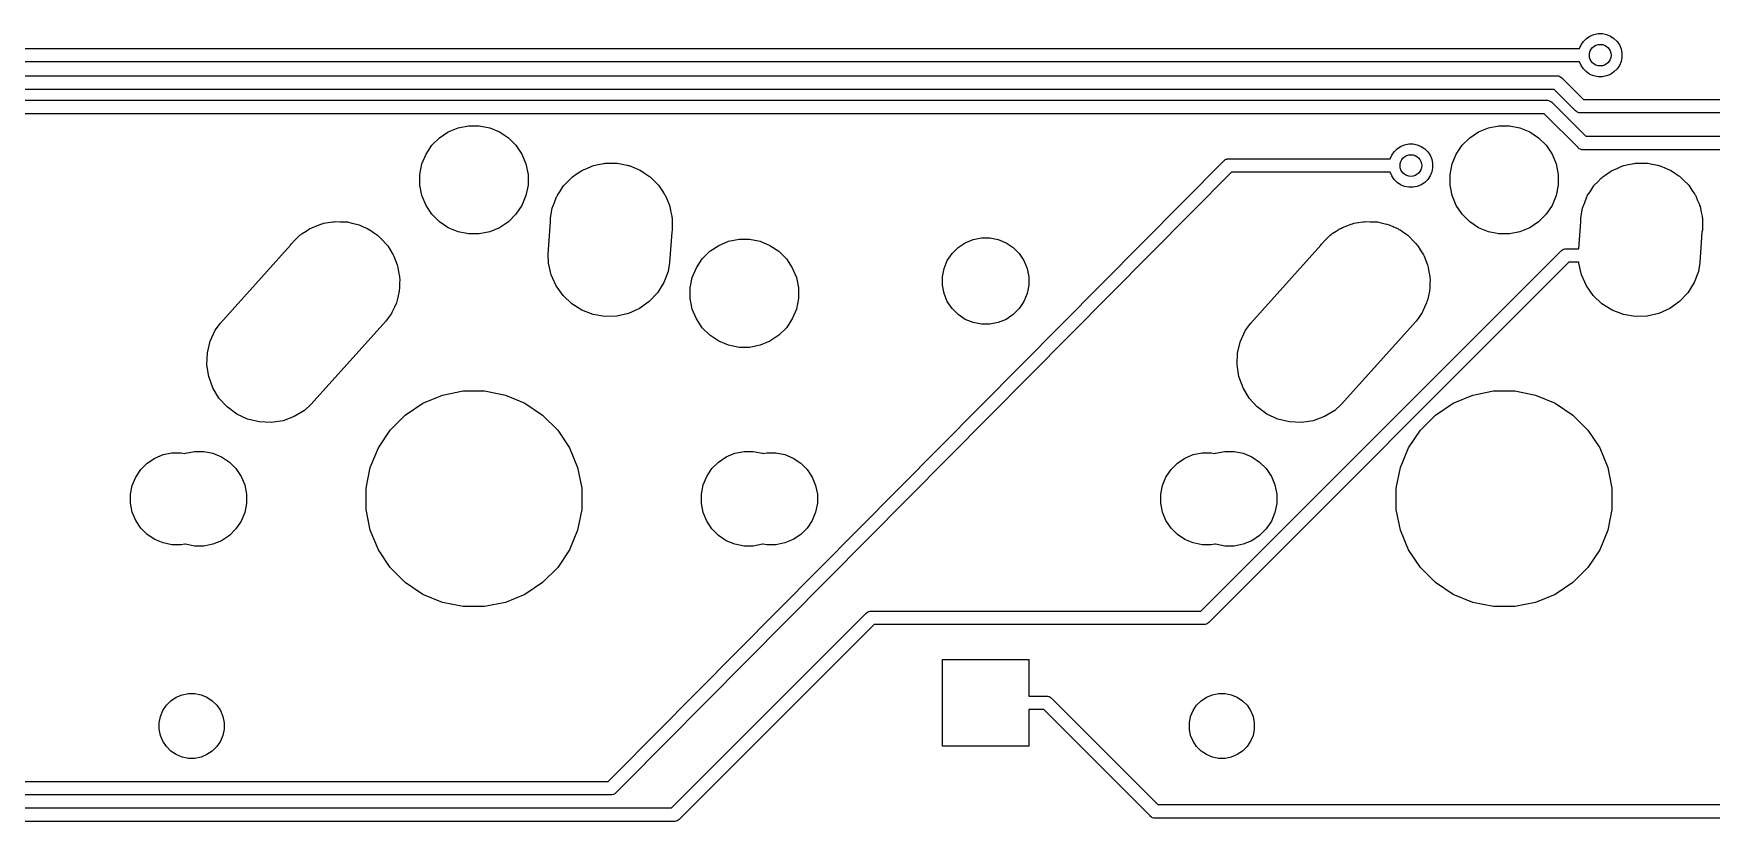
# Model space of a CAD drawing. Extents: x 53 to 306, y -113 to -55.
# Drawn here: x 225.22 to 256.25, y -72.64 to -58.07 of the extents above; entities that cross this region are included whole.
import ezdxf

# ---------------------------------------------------------------- set-up
doc = ezdxf.new("R2010")
doc.units = 0
doc.layers.add('BLACK', color=7, linetype='CONTINUOUS')

msp = doc.modelspace()

# ---------------------------------------------------------------- linework, layer by layer
at = {"layer": 'BLACK', "linetype": 'CONTINUOUS'}
for p, q in [((253.807, -58.3462), (253.834, -58.2817)), ((253.834, -58.2817), (253.878, -58.2162)), ((253.878, -58.2162), (253.933, -58.1605)), ((253.933, -58.1605), (253.999, -58.1167)), ((253.999, -58.1167), (254.072, -58.0866)), ((254.072, -58.0866), (254.149, -58.0712)), ((254.149, -58.0712), (254.228, -58.0712)), ((254.228, -58.0712), (254.305, -58.0866)), ((254.305, -58.0866), (254.378, -58.1167)), ((254.378, -58.1167), (254.443, -58.1605)), ((254.443, -58.1605), (254.499, -58.2162)), ((254.499, -58.2162), (254.543, -58.2817)), ((254.543, -58.2817), (254.573, -58.3545)), ((108.235, -58.3462), (253.807, -58.3462)), ((253.807, -58.5962), (108.414, -58.5962)), ((253.834, -58.6607), (253.807, -58.5962)), ((254.573, -58.5879), (254.543, -58.6607)), ((254.573, -58.3545), (254.588, -58.4318)), ((254.588, -58.5106), (254.573, -58.5879)), ((254.588, -58.4318), (254.588, -58.5106)), ((115.556, -58.8541), (253.385, -58.8541)), ((253.385, -58.8541), (253.391, -58.8535)), ((253.391, -58.8535), (253.397, -58.8541)), ((253.397, -58.8541), (253.397, -58.8541)), ((253.397, -58.8541), (253.415, -58.8559)), ((253.415, -58.8559), (253.439, -58.8631)), ((253.439, -58.8631), (253.461, -58.8747)), ((253.461, -58.8747), (253.48, -58.8903)), ((253.48, -58.8903), (253.484, -58.8951)), ((253.484, -58.8951), (253.878, -59.2892)), ((253.878, -58.7262), (253.834, -58.6607)), ((253.933, -58.7819), (253.878, -58.7262)), ((253.999, -58.8257), (253.933, -58.7819)), ((254.072, -58.8558), (253.999, -58.8257)), ((254.149, -58.8712), (254.072, -58.8558)), ((254.228, -58.8712), (254.149, -58.8712)), ((254.305, -58.8558), (254.228, -58.8712)), ((254.378, -58.8257), (254.305, -58.8558)), ((254.443, -58.7819), (254.378, -58.8257)), ((254.499, -58.7262), (254.443, -58.7819)), ((254.543, -58.6607), (254.499, -58.7262)), ((253.339, -59.1041), (115.602, -59.1041)), ((253.733, -59.4983), (253.339, -59.1041)), ((146.564, -59.3046), (253.198, -59.3046)), ((253.153, -59.5546), (146.609, -59.5546)), ((253.778, -60.18), (253.153, -59.5546)), ((253.198, -59.3046), (253.204, -59.304)), ((253.204, -59.304), (253.211, -59.3046)), ((253.211, -59.3046), (253.211, -59.3046)), ((253.211, -59.3046), (253.229, -59.3064)), ((253.229, -59.3064), (253.253, -59.3136)), ((253.253, -59.3136), (253.274, -59.3252)), ((253.274, -59.3252), (253.293, -59.3408)), ((253.293, -59.3408), (253.297, -59.3456)), ((253.297, -59.3456), (253.923, -59.971)), ((253.737, -59.503), (253.733, -59.4983)), ((253.742, -59.5069), (253.737, -59.503)), ((253.747, -59.5114), (253.742, -59.5069)), ((253.742, -59.5069), (253.742, -59.5069)), ((253.756, -59.5186), (253.747, -59.5114)), ((253.778, -59.5302), (253.756, -59.5186)), ((253.801, -59.5374), (253.778, -59.5302)), ((253.82, -59.5392), (253.801, -59.5374)), ((253.826, -59.5398), (253.82, -59.5392)), ((253.82, -59.5392), (253.82, -59.5392)), ((253.832, -59.5392), (253.826, -59.5398)), ((291.635, -59.5392), (253.832, -59.5392)), ((253.878, -59.2892), (291.681, -59.2892)), ((232.888, -59.8888), (233.07, -59.8134)), ((233.07, -59.8134), (233.264, -59.775)), ((233.264, -59.775), (233.46, -59.775)), ((233.46, -59.775), (233.654, -59.8134)), ((233.654, -59.8134), (233.836, -59.8888)), ((251.938, -59.8888), (252.12, -59.8134)), ((252.12, -59.8134), (252.314, -59.775)), ((252.314, -59.775), (252.51, -59.775)), ((252.51, -59.775), (252.704, -59.8134)), ((252.704, -59.8134), (252.886, -59.8888)), ((232.476, -60.3013), (232.585, -60.1375)), ((232.585, -60.1375), (232.725, -59.9982)), ((232.725, -59.9982), (232.888, -59.8888)), ((233.836, -59.8888), (233.999, -59.9982)), ((233.999, -59.9982), (234.139, -60.1375)), ((234.139, -60.1375), (234.248, -60.3013)), ((250.433, -60.2017), (250.498, -60.1579)), ((250.498, -60.1579), (250.571, -60.1278)), ((250.571, -60.1278), (250.649, -60.1124)), ((250.649, -60.1124), (250.727, -60.1124)), ((250.727, -60.1124), (250.805, -60.1278)), ((250.805, -60.1278), (250.877, -60.1579)), ((250.877, -60.1579), (250.943, -60.2017)), ((251.526, -60.3013), (251.635, -60.1375)), ((251.635, -60.1375), (251.775, -59.9982)), ((251.775, -59.9982), (251.938, -59.8888)), ((252.886, -59.8888), (253.049, -59.9982)), ((253.049, -59.9982), (253.189, -60.1375)), ((253.189, -60.1375), (253.298, -60.3013)), ((253.782, -60.1848), (253.778, -60.18)), ((253.787, -60.1887), (253.782, -60.1848)), ((253.801, -60.2004), (253.787, -60.1887)), ((253.923, -59.971), (256.566, -59.971)), ((232.362, -60.6765), (232.4, -60.4833)), ((232.4, -60.4833), (232.476, -60.3013)), ((234.248, -60.3013), (234.324, -60.4833)), ((234.324, -60.4833), (234.362, -60.6765)), ((235.574, -60.5132), (235.662, -60.4958)), ((235.662, -60.4958), (235.757, -60.4738)), ((235.757, -60.4738), (235.775, -60.4733)), ((235.775, -60.4733), (235.791, -60.47)), ((235.791, -60.47), (235.884, -60.47)), ((235.884, -60.47), (235.978, -60.4671)), ((235.978, -71.7676), (247.225, -60.4285)), ((235.978, -60.4671), (235.995, -60.47)), ((235.995, -60.47), (236.013, -60.47)), ((236.013, -60.47), (236.106, -60.4886)), ((236.106, -60.4886), (236.197, -60.5038)), ((247.225, -60.4285), (247.229, -60.4236)), ((247.229, -60.4236), (247.238, -60.416)), ((247.238, -60.416), (247.248, -60.4082)), ((247.248, -60.408), (247.259, -60.4022)), ((247.248, -60.4081), (247.248, -60.408)), ((247.248, -60.4082), (247.248, -60.4081)), ((247.259, -60.4022), (247.269, -60.3966)), ((247.269, -60.3966), (247.27, -60.3965)), ((247.27, -60.3964), (247.281, -60.3928)), ((247.27, -60.3965), (247.27, -60.3964)), ((247.281, -60.3928), (247.293, -60.3893)), ((247.293, -60.3892), (247.306, -60.388)), ((247.293, -60.3893), (247.293, -60.3892)), ((247.293, -60.3893), (247.293, -60.3893)), ((247.306, -60.388), (247.317, -60.3868)), ((247.317, -60.3868), (247.324, -60.3874)), ((247.324, -60.3874), (250.307, -60.3874)), ((250.307, -60.3874), (250.333, -60.3229)), ((250.333, -60.3229), (250.377, -60.2574)), ((250.377, -60.2574), (250.433, -60.2017)), ((250.943, -60.2017), (250.999, -60.2574)), ((250.999, -60.2574), (251.042, -60.3229)), ((251.042, -60.3229), (251.073, -60.3957)), ((251.073, -60.3957), (251.088, -60.473)), ((251.088, -60.473), (251.088, -60.5518)), ((251.412, -60.6765), (251.45, -60.4833)), ((251.45, -60.4833), (251.526, -60.3013)), ((253.298, -60.3013), (253.374, -60.4833)), ((253.374, -60.4833), (253.412, -60.6765)), ((253.822, -60.2118), (253.801, -60.2004)), ((253.823, -60.212), (253.822, -60.2118)), ((253.846, -60.2192), (253.823, -60.212)), ((253.865, -60.221), (253.846, -60.2192)), ((253.871, -60.2216), (253.865, -60.221)), ((253.865, -60.221), (253.865, -60.221)), ((253.877, -60.221), (253.871, -60.2216)), ((256.521, -60.221), (253.877, -60.221)), ((254.624, -60.5132), (254.712, -60.4958)), ((254.712, -60.4958), (254.807, -60.4738)), ((254.807, -60.4738), (254.825, -60.4733)), ((254.825, -60.4733), (254.841, -60.47)), ((254.841, -60.47), (254.934, -60.47)), ((254.934, -60.47), (255.028, -60.4671)), ((255.028, -60.4671), (255.045, -60.47)), ((255.045, -60.47), (255.063, -60.47)), ((255.063, -60.47), (255.156, -60.4886)), ((255.156, -60.4886), (255.247, -60.5038)), ((232.362, -60.8735), (232.362, -60.6765)), ((234.362, -60.6765), (234.362, -60.8735)), ((235.086, -60.8198), (235.158, -60.7431)), ((235.158, -60.7431), (235.174, -60.732)), ((235.174, -60.732), (235.185, -60.7212)), ((235.185, -60.7212), (235.255, -60.6744)), ((235.255, -60.6744), (235.339, -60.6145)), ((235.339, -60.6145), (235.356, -60.6068)), ((235.356, -60.6068), (235.369, -60.598)), ((235.369, -60.598), (235.449, -60.5649)), ((235.449, -60.5649), (235.541, -60.5236)), ((235.541, -60.5236), (235.559, -60.5195)), ((235.559, -60.5195), (235.574, -60.5132)), ((247.37, -60.6374), (236.159, -71.9398)), ((236.197, -60.5038), (236.213, -60.5097)), ((236.213, -60.5097), (236.23, -60.5132)), ((236.23, -60.5132), (236.321, -60.5509)), ((236.321, -60.5509), (236.404, -60.5824)), ((236.404, -60.5824), (236.418, -60.591)), ((236.418, -60.591), (236.435, -60.598)), ((236.435, -60.598), (236.519, -60.6542)), ((236.519, -60.6542), (236.592, -60.6999)), ((236.592, -60.6999), (236.603, -60.7107)), ((236.603, -60.7107), (236.619, -60.7212)), ((236.619, -60.7212), (236.692, -60.7944)), ((236.692, -60.7944), (236.753, -60.8518)), ((250.307, -60.6374), (247.37, -60.6374)), ((250.333, -60.7019), (250.307, -60.6374)), ((250.377, -60.7674), (250.333, -60.7019)), ((250.433, -60.8231), (250.377, -60.7674)), ((250.999, -60.7674), (250.943, -60.8231)), ((251.042, -60.7019), (250.999, -60.7674)), ((251.073, -60.6291), (251.042, -60.7019)), ((251.088, -60.5518), (251.073, -60.6291)), ((251.412, -60.8735), (251.412, -60.6765)), ((253.412, -60.6765), (253.412, -60.8735)), ((254.136, -60.8198), (254.208, -60.7431)), ((254.208, -60.7431), (254.224, -60.732)), ((254.224, -60.732), (254.235, -60.7212)), ((254.235, -60.7212), (254.305, -60.6744)), ((254.305, -60.6744), (254.389, -60.6145)), ((254.389, -60.6145), (254.406, -60.6068)), ((254.406, -60.6068), (254.419, -60.598)), ((254.419, -60.598), (254.499, -60.5649)), ((254.499, -60.5649), (254.591, -60.5236)), ((254.591, -60.5236), (254.609, -60.5195)), ((254.609, -60.5195), (254.624, -60.5132)), ((255.247, -60.5038), (255.263, -60.5097)), ((255.263, -60.5097), (255.28, -60.5132)), ((255.28, -60.5132), (255.371, -60.5509)), ((255.371, -60.5509), (255.454, -60.5824)), ((255.454, -60.5824), (255.468, -60.591)), ((255.468, -60.591), (255.485, -60.598)), ((255.485, -60.598), (255.569, -60.6542)), ((255.569, -60.6542), (255.642, -60.6999)), ((255.642, -60.6999), (255.653, -60.7107)), ((255.653, -60.7107), (255.669, -60.7212)), ((255.669, -60.7212), (255.742, -60.7944)), ((255.742, -60.7944), (255.803, -60.8518)), ((232.4, -61.0667), (232.362, -60.8735)), ((232.476, -61.2487), (232.4, -61.0667)), ((234.324, -61.0667), (234.248, -61.2487)), ((234.362, -60.8735), (234.324, -61.0667)), ((234.851, -61.1936), (234.889, -61.0923)), ((234.889, -61.0923), (234.899, -61.0756)), ((234.899, -61.0756), (234.905, -61.0621)), ((234.905, -61.0621), (234.95, -60.9952)), ((234.95, -60.9952), (235.007, -60.9045)), ((235.007, -60.9045), (235.02, -60.8903)), ((235.02, -60.8903), (235.028, -60.8779)), ((235.028, -60.8779), (235.086, -60.8198)), ((236.753, -60.8518), (236.762, -60.8643)), ((236.762, -60.8643), (236.776, -60.8779)), ((236.776, -60.8779), (236.835, -60.9657)), ((236.835, -60.9657), (236.882, -61.0323)), ((236.882, -61.0323), (236.888, -61.0459)), ((236.888, -61.0459), (236.899, -61.0621)), ((236.899, -61.0621), (236.94, -61.1613)), ((250.498, -60.8669), (250.433, -60.8231)), ((250.571, -60.897), (250.498, -60.8669)), ((250.649, -60.9124), (250.571, -60.897)), ((250.727, -60.9124), (250.649, -60.9124)), ((250.805, -60.897), (250.727, -60.9124)), ((250.877, -60.8669), (250.805, -60.897)), ((250.943, -60.8231), (250.877, -60.8669)), ((251.45, -61.0667), (251.412, -60.8735)), ((251.526, -61.2487), (251.45, -61.0667)), ((253.374, -61.0667), (253.298, -61.2487)), ((253.412, -60.8735), (253.374, -61.0667)), ((253.901, -61.1936), (253.939, -61.0923)), ((253.939, -61.0923), (253.949, -61.0756)), ((253.949, -61.0756), (253.955, -61.0621)), ((253.955, -61.0621), (254, -60.9952)), ((254, -60.9952), (254.057, -60.9045)), ((254.057, -60.9045), (254.07, -60.8903)), ((254.07, -60.8903), (254.078, -60.8779)), ((254.078, -60.8779), (254.136, -60.8198)), ((255.803, -60.8518), (255.812, -60.8643)), ((255.812, -60.8643), (255.826, -60.8779)), ((255.826, -60.8779), (255.885, -60.9657)), ((255.885, -60.9657), (255.932, -61.0323)), ((255.932, -61.0323), (255.938, -61.0459)), ((255.938, -61.0459), (255.949, -61.0621)), ((255.949, -61.0621), (255.99, -61.1613)), ((232.585, -61.4125), (232.476, -61.2487)), ((232.725, -61.5518), (232.585, -61.4125)), ((234.139, -61.4125), (233.999, -61.5518)), ((234.248, -61.2487), (234.139, -61.4125)), ((234.777, -61.4842), (234.792, -61.407)), ((234.792, -61.407), (234.81, -61.2995)), ((234.81, -61.2995), (234.817, -61.281)), ((234.817, -61.281), (234.82, -61.2668)), ((234.82, -61.2668), (234.851, -61.1936)), ((236.94, -61.1613), (236.973, -61.2344)), ((236.973, -61.2344), (236.976, -61.2486)), ((236.976, -61.2486), (236.984, -61.2668)), ((236.984, -61.2668), (237.005, -61.3733)), ((237.005, -61.3733), (237.023, -61.4504)), ((251.635, -61.4125), (251.526, -61.2487)), ((251.775, -61.5518), (251.635, -61.4125)), ((253.189, -61.4125), (253.049, -61.5518)), ((253.298, -61.2487), (253.189, -61.4125)), ((253.827, -61.4842), (253.842, -61.407)), ((253.842, -61.407), (253.86, -61.2995)), ((253.86, -61.2995), (253.867, -61.281)), ((253.867, -61.281), (253.87, -61.2668)), ((253.87, -61.2668), (253.901, -61.1936)), ((255.99, -61.1613), (256.023, -61.2344)), ((256.023, -61.2344), (256.026, -61.2486)), ((256.026, -61.2486), (256.034, -61.2668)), ((256.034, -61.2668), (256.055, -61.3733)), ((256.055, -61.3733), (256.073, -61.4504)), ((230.184, -61.7704), (230.258, -61.7257)), ((230.258, -61.7257), (230.329, -61.678)), ((230.329, -61.678), (230.352, -61.6685)), ((230.352, -61.6685), (230.374, -61.6555)), ((230.374, -61.6555), (230.455, -61.6261)), ((230.455, -61.6261), (230.534, -61.5932)), ((230.534, -61.5932), (230.558, -61.5884)), ((230.558, -61.5884), (230.582, -61.5798)), ((230.582, -61.5798), (230.667, -61.5667)), ((230.667, -61.5667), (230.751, -61.55)), ((230.751, -61.55), (230.776, -61.55)), ((230.776, -61.55), (230.801, -61.5462)), ((230.801, -61.5462), (230.887, -61.55)), ((230.887, -61.55), (230.973, -61.55)), ((230.973, -61.55), (230.997, -61.5549)), ((230.997, -61.5549), (231.022, -61.556)), ((231.022, -61.556), (231.106, -61.5765)), ((231.106, -61.5765), (231.19, -61.5932)), ((231.19, -61.5932), (231.213, -61.6028)), ((231.213, -61.6028), (231.237, -61.6087)), ((231.237, -61.6087), (231.315, -61.6451)), ((231.315, -61.6451), (231.395, -61.678)), ((231.395, -61.678), (231.416, -61.6919)), ((231.416, -61.6919), (231.438, -61.7025)), ((231.438, -61.7025), (231.508, -61.7534)), ((232.888, -61.6612), (232.725, -61.5518)), ((233.07, -61.7366), (232.888, -61.6612)), ((233.264, -61.775), (233.07, -61.7366)), ((233.654, -61.7366), (233.46, -61.775)), ((233.836, -61.6612), (233.654, -61.7366)), ((233.999, -61.5518), (233.836, -61.6612)), ((234.736, -62.1536), (234.777, -61.55)), ((234.777, -61.55), (234.777, -61.4842)), ((237.027, -61.7058), (237.019, -61.7471)), ((237.023, -61.4504), (237.023, -61.4647)), ((237.023, -61.4647), (237.027, -61.4842)), ((237.027, -61.4842), (237.027, -61.5933)), ((237.027, -61.5933), (237.028, -61.6163)), ((237.028, -61.6163), (237.027, -61.6265)), ((237.027, -61.6265), (237.027, -61.7058)), ((249.234, -61.7704), (249.308, -61.7257)), ((249.308, -61.7257), (249.379, -61.678)), ((249.379, -61.678), (249.402, -61.6685)), ((249.402, -61.6685), (249.424, -61.6555)), ((249.424, -61.6555), (249.505, -61.6261)), ((249.505, -61.6261), (249.584, -61.5932)), ((249.584, -61.5932), (249.608, -61.5884)), ((249.608, -61.5884), (249.632, -61.5798)), ((249.632, -61.5798), (249.717, -61.5667)), ((249.717, -61.5667), (249.801, -61.55)), ((249.801, -61.55), (249.826, -61.55)), ((249.826, -61.55), (249.851, -61.5462)), ((249.851, -61.5462), (249.937, -61.55)), ((249.937, -61.55), (250.023, -61.55)), ((250.023, -61.55), (250.047, -61.5549)), ((250.047, -61.5549), (250.072, -61.556)), ((250.072, -61.556), (250.156, -61.5765)), ((250.156, -61.5765), (250.24, -61.5932)), ((250.24, -61.5932), (250.263, -61.6028)), ((250.263, -61.6028), (250.287, -61.6087)), ((250.287, -61.6087), (250.365, -61.6451)), ((250.365, -61.6451), (250.445, -61.678)), ((250.445, -61.678), (250.466, -61.6919)), ((250.466, -61.6919), (250.488, -61.7025)), ((250.488, -61.7025), (250.558, -61.7534)), ((251.938, -61.6612), (251.775, -61.5518)), ((252.12, -61.7366), (251.938, -61.6612)), ((252.314, -61.775), (252.12, -61.7366)), ((252.704, -61.7366), (252.51, -61.775)), ((252.886, -61.6612), (252.704, -61.7366)), ((253.049, -61.5518), (252.886, -61.6612)), ((253.793, -62.05), (253.827, -61.55)), ((253.827, -61.55), (253.827, -61.4842)), ((256.077, -61.7058), (256.069, -61.7471)), ((256.073, -61.4504), (256.073, -61.4647)), ((256.073, -61.4647), (256.077, -61.4842)), ((256.077, -61.4842), (256.077, -61.5933)), ((256.077, -61.5933), (256.078, -61.6163)), ((256.078, -61.6163), (256.077, -61.6265)), ((256.077, -61.6265), (256.077, -61.7058)), ((228.678, -63.4248), (229.971, -61.9833)), ((229.971, -61.9833), (229.988, -61.9579)), ((229.988, -61.9579), (230.045, -61.9012)), ((230.045, -61.9012), (230.062, -61.8825)), ((230.062, -61.8825), (230.084, -61.8618)), ((230.084, -61.8618), (230.145, -61.8012)), ((230.145, -61.8012), (230.166, -61.7873)), ((230.166, -61.7873), (230.184, -61.7704)), ((231.508, -61.7534), (231.579, -61.8012)), ((231.579, -61.8012), (231.597, -61.8188)), ((231.597, -61.8188), (231.617, -61.8336)), ((231.617, -61.8336), (231.675, -61.897)), ((231.675, -61.897), (231.736, -61.9579)), ((231.736, -61.9579), (231.75, -61.9786)), ((231.75, -61.9786), (231.767, -61.997)), ((231.767, -61.997), (231.811, -62.0705)), ((233.46, -61.775), (233.264, -61.775)), ((237.019, -61.7471), (236.981, -62.3067)), ((237.725, -62.0982), (237.888, -61.9888)), ((237.888, -61.9888), (238.07, -61.9134)), ((238.07, -61.9134), (238.264, -61.875)), ((238.264, -61.875), (238.46, -61.875)), ((238.46, -61.875), (238.654, -61.9134)), ((238.654, -61.9134), (238.836, -61.9888)), ((238.836, -61.9888), (238.999, -62.0982)), ((242.203, -62.138), (242.314, -62.0266)), ((242.314, -62.0266), (242.445, -61.939)), ((242.445, -61.939), (242.591, -61.8787)), ((242.591, -61.8787), (242.745, -61.848)), ((242.745, -61.848), (242.903, -61.848)), ((242.903, -61.848), (243.057, -61.8787)), ((243.057, -61.8787), (243.203, -61.939)), ((243.203, -61.939), (243.334, -62.0266)), ((243.334, -62.0266), (243.445, -62.138)), ((247.728, -63.4248), (249.021, -61.9833)), ((249.021, -61.9833), (249.038, -61.9579)), ((249.038, -61.9579), (249.095, -61.9012)), ((249.095, -61.9012), (249.112, -61.8825)), ((249.112, -61.8825), (249.134, -61.8618)), ((249.134, -61.8618), (249.195, -61.8012)), ((249.195, -61.8012), (249.216, -61.7873)), ((249.216, -61.7873), (249.234, -61.7704)), ((250.558, -61.7534), (250.629, -61.8012)), ((250.629, -61.8012), (250.647, -61.8188)), ((250.647, -61.8188), (250.667, -61.8336)), ((250.667, -61.8336), (250.725, -61.897)), ((250.725, -61.897), (250.786, -61.9579)), ((250.786, -61.9579), (250.8, -61.9786)), ((250.8, -61.9786), (250.817, -61.997)), ((250.817, -61.997), (250.861, -62.0705)), ((252.51, -61.775), (252.314, -61.775)), ((253.511, -62.059), (253.534, -62.0518)), ((253.534, -62.0518), (253.553, -62.05)), ((253.553, -62.05), (253.559, -62.0494)), ((253.553, -62.05), (253.553, -62.05)), ((253.559, -62.0494), (253.565, -62.05)), ((253.565, -62.05), (253.793, -62.05)), ((256.069, -61.7471), (256.031, -62.3067)), ((231.811, -62.0705), (231.859, -62.1421)), ((231.859, -62.1421), (231.869, -62.1652)), ((231.869, -62.1652), (231.881, -62.1865)), ((231.881, -62.1865), (231.911, -62.2672)), ((231.911, -62.2672), (231.944, -62.3468)), ((231.944, -62.3468), (231.949, -62.3714)), ((234.741, -62.3196), (234.736, -62.1536)), ((234.791, -62.5356), (234.741, -62.3196)), ((236.981, -62.3067), (236.953, -62.4704)), ((237.476, -62.4013), (237.585, -62.2375)), ((237.585, -62.2375), (237.725, -62.0982)), ((238.999, -62.0982), (239.139, -62.2375)), ((239.139, -62.2375), (239.248, -62.4013)), ((242.055, -62.4146), (242.115, -62.2691)), ((242.115, -62.2691), (242.203, -62.138)), ((243.445, -62.138), (243.533, -62.2691)), ((243.533, -62.2691), (243.593, -62.4146)), ((246.806, -68.7515), (253.466, -62.0909)), ((253.611, -62.3), (246.95, -68.9605)), ((250.861, -62.0705), (250.909, -62.1421)), ((250.909, -62.1421), (250.919, -62.1652)), ((250.919, -62.1652), (250.931, -62.1865)), ((250.931, -62.1865), (250.961, -62.2672)), ((250.961, -62.2672), (250.994, -62.3468)), ((250.994, -62.3468), (250.999, -62.3714)), ((253.466, -62.0909), (253.47, -62.0862)), ((253.47, -62.0862), (253.475, -62.0823)), ((253.475, -62.0823), (253.489, -62.0706)), ((253.475, -62.0823), (253.475, -62.0823)), ((253.489, -62.0706), (253.511, -62.059)), ((253.79, -62.3), (253.611, -62.3)), ((253.791, -62.3196), (253.79, -62.3)), ((253.841, -62.5356), (253.791, -62.3196)), ((256.031, -62.3067), (256.003, -62.4704)), ((231.949, -62.3714), (231.957, -62.3948)), ((231.957, -62.3948), (231.97, -62.4796)), ((231.97, -62.4796), (231.987, -62.5642)), ((231.987, -62.5642), (231.987, -62.5892)), ((231.987, -62.5892), (231.991, -62.6139)), ((231.991, -62.6139), (231.987, -62.6995)), ((234.882, -62.7377), (234.791, -62.5356)), ((236.953, -62.4704), (236.875, -62.6776)), ((237.362, -62.7765), (237.4, -62.5833)), ((237.4, -62.5833), (237.476, -62.4013)), ((239.248, -62.4013), (239.324, -62.5833)), ((239.324, -62.5833), (239.362, -62.7765)), ((242.024, -62.5692), (242.055, -62.4146)), ((242.024, -62.7268), (242.024, -62.5692)), ((243.593, -62.4146), (243.624, -62.5692)), ((243.624, -62.5692), (243.624, -62.7268)), ((250.999, -62.3714), (251.007, -62.3948)), ((251.007, -62.3948), (251.02, -62.4796)), ((251.02, -62.4796), (251.037, -62.5642)), ((251.037, -62.5642), (251.037, -62.5892)), ((251.037, -62.5892), (251.041, -62.6139)), ((251.041, -62.6139), (251.037, -62.6995)), ((253.932, -62.7377), (253.841, -62.5356)), ((256.003, -62.4704), (255.925, -62.6776)), ((231.961, -62.9185), (231.944, -63.0031)), ((231.981, -62.8352), (231.961, -62.9185)), ((231.982, -62.8104), (231.981, -62.8352)), ((231.987, -62.7858), (231.982, -62.8104)), ((231.987, -62.6995), (231.987, -62.7858)), ((235.01, -62.9181), (234.882, -62.7377)), ((235.171, -63.07), (235.01, -62.9181)), ((236.757, -62.8655), (236.605, -63.0269)), ((236.875, -62.6776), (236.757, -62.8655)), ((237.362, -62.9735), (237.362, -62.7765)), ((237.4, -63.1667), (237.362, -62.9735)), ((239.362, -62.9735), (239.324, -63.1667)), ((239.362, -62.7765), (239.362, -62.9735)), ((242.055, -62.8814), (242.024, -62.7268)), ((242.115, -63.0269), (242.055, -62.8814)), ((243.593, -62.8814), (243.533, -63.0269)), ((243.624, -62.7268), (243.593, -62.8814)), ((251.011, -62.9185), (250.994, -63.0031)), ((251.031, -62.8352), (251.011, -62.9185)), ((251.032, -62.8104), (251.031, -62.8352)), ((251.037, -62.7858), (251.032, -62.8104)), ((251.037, -62.6995), (251.037, -62.7858)), ((254.06, -62.9181), (253.932, -62.7377)), ((254.221, -63.07), (254.06, -62.9181)), ((255.807, -62.8655), (255.655, -63.0269)), ((255.925, -62.6776), (255.807, -62.8655)), ((231.835, -63.2513), (231.784, -63.3204)), ((231.845, -63.2287), (231.835, -63.2513)), ((231.859, -63.2079), (231.845, -63.2287)), ((231.892, -63.1282), (231.859, -63.2079)), ((231.928, -63.0505), (231.892, -63.1282)), ((231.934, -63.0263), (231.928, -63.0505)), ((231.944, -63.0031), (231.934, -63.0263)), ((235.359, -63.1876), (235.171, -63.07)), ((235.567, -63.2662), (235.359, -63.1876)), ((235.785, -63.3028), (235.567, -63.2662)), ((236.223, -63.2464), (236.007, -63.2962)), ((236.425, -63.1555), (236.223, -63.2464)), ((236.605, -63.0269), (236.425, -63.1555)), ((237.476, -63.3487), (237.4, -63.1667)), ((239.324, -63.1667), (239.248, -63.3487)), ((242.203, -63.158), (242.115, -63.0269)), ((242.314, -63.2694), (242.203, -63.158)), ((242.445, -63.357), (242.314, -63.2694)), ((243.334, -63.2694), (243.203, -63.357)), ((243.445, -63.158), (243.334, -63.2694)), ((243.533, -63.0269), (243.445, -63.158)), ((250.885, -63.2513), (250.834, -63.3204)), ((250.895, -63.2287), (250.885, -63.2513)), ((250.909, -63.2079), (250.895, -63.2287)), ((250.942, -63.1282), (250.909, -63.2079)), ((250.978, -63.0505), (250.942, -63.1282)), ((250.984, -63.0263), (250.978, -63.0505)), ((250.994, -63.0031), (250.984, -63.0263)), ((254.409, -63.1876), (254.221, -63.07)), ((254.617, -63.2662), (254.409, -63.1876)), ((254.835, -63.3028), (254.617, -63.2662)), ((255.273, -63.2464), (255.057, -63.2962)), ((255.475, -63.1555), (255.273, -63.2464)), ((255.655, -63.0269), (255.475, -63.1555)), ((228.486, -63.7595), (228.579, -63.5587)), ((228.579, -63.5587), (228.678, -63.4248)), ((231.679, -63.4491), (230.352, -64.9274)), ((231.736, -63.3921), (231.679, -63.4491)), ((231.784, -63.3204), (231.736, -63.3921)), ((236.007, -63.2962), (235.785, -63.3028)), ((237.585, -63.5125), (237.476, -63.3487)), ((237.725, -63.6518), (237.585, -63.5125)), ((239.139, -63.5125), (238.999, -63.6518)), ((239.248, -63.3487), (239.139, -63.5125)), ((242.591, -63.4173), (242.445, -63.357)), ((242.745, -63.448), (242.591, -63.4173)), ((242.903, -63.448), (242.745, -63.448)), ((243.057, -63.4173), (242.903, -63.448)), ((243.203, -63.357), (243.057, -63.4173)), ((247.536, -63.7595), (247.629, -63.5587)), ((247.629, -63.5587), (247.728, -63.4248)), ((250.729, -63.4491), (249.402, -64.9274)), ((250.786, -63.3921), (250.729, -63.4491)), ((250.834, -63.3204), (250.786, -63.3921)), ((255.057, -63.2962), (254.835, -63.3028)), ((228.433, -63.9747), (228.486, -63.7595)), ((237.888, -63.7612), (237.725, -63.6518)), ((238.07, -63.8366), (237.888, -63.7612)), ((238.264, -63.875), (238.07, -63.8366)), ((238.46, -63.875), (238.264, -63.875)), ((238.654, -63.8366), (238.46, -63.875)), ((238.836, -63.7612), (238.654, -63.8366)), ((238.999, -63.6518), (238.836, -63.7612)), ((247.483, -63.9747), (247.536, -63.7595)), ((228.423, -64.1961), (228.433, -63.9747)), ((228.457, -64.4152), (228.423, -64.1961)), ((247.473, -64.1961), (247.483, -63.9747)), ((247.507, -64.4152), (247.473, -64.1961)), ((228.533, -64.6234), (228.457, -64.4152)), ((247.583, -64.6234), (247.507, -64.4152)), ((228.647, -64.813), (228.533, -64.6234)), ((228.797, -64.9764), (228.647, -64.813)), ((232.418, -64.908), (232.78, -64.7577)), ((232.78, -64.7577), (233.166, -64.6811)), ((233.166, -64.6811), (233.558, -64.6811)), ((233.558, -64.6811), (233.944, -64.7577)), ((233.944, -64.7577), (234.306, -64.908)), ((247.697, -64.813), (247.583, -64.6234)), ((247.847, -64.9764), (247.697, -64.813)), ((251.468, -64.908), (251.83, -64.7577)), ((251.83, -64.7577), (252.216, -64.6811)), ((252.216, -64.6811), (252.608, -64.6811)), ((252.608, -64.6811), (252.994, -64.7577)), ((252.994, -64.7577), (253.356, -64.908)), ((228.976, -65.1075), (228.797, -64.9764)), ((229.177, -65.2013), (228.976, -65.1075)), ((230.04, -65.1545), (229.832, -65.2302)), ((230.23, -65.0396), (230.04, -65.1545)), ((230.352, -64.9274), (230.23, -65.0396)), ((231.813, -65.404), (232.091, -65.1262)), ((232.091, -65.1262), (232.418, -64.908)), ((234.306, -64.908), (234.633, -65.1262)), ((234.633, -65.1262), (234.911, -65.404)), ((248.026, -65.1075), (247.847, -64.9764)), ((248.227, -65.2013), (248.026, -65.1075)), ((249.09, -65.1545), (248.882, -65.2302)), ((249.28, -65.0396), (249.09, -65.1545)), ((249.402, -64.9274), (249.28, -65.0396)), ((250.863, -65.404), (251.141, -65.1262)), ((251.141, -65.1262), (251.468, -64.908)), ((253.356, -64.908), (253.683, -65.1262)), ((253.683, -65.1262), (253.961, -65.404)), ((229.392, -65.254), (229.177, -65.2013)), ((229.613, -65.2638), (229.392, -65.254)), ((229.832, -65.2302), (229.613, -65.2638)), ((231.595, -65.7305), (231.813, -65.404)), ((234.911, -65.404), (235.129, -65.7305)), ((248.442, -65.254), (248.227, -65.2013)), ((248.663, -65.2638), (248.442, -65.254)), ((248.882, -65.2302), (248.663, -65.2638)), ((250.645, -65.7305), (250.863, -65.404)), ((253.961, -65.404), (254.179, -65.7305)), ((231.445, -66.0934), (231.595, -65.7305)), ((235.129, -65.7305), (235.279, -66.0934)), ((250.495, -66.0934), (250.645, -65.7305)), ((254.179, -65.7305), (254.329, -66.0934)), ((227.202, -66.1332), (227.32, -66.0148)), ((227.32, -66.0148), (227.459, -65.9217)), ((227.459, -65.9217), (227.614, -65.8577)), ((227.614, -65.8577), (227.778, -65.825)), ((227.778, -65.825), (227.946, -65.825)), ((227.946, -65.825), (228.015, -65.8387)), ((228.015, -65.8387), (228.027, -65.8336)), ((228.027, -65.8336), (228.196, -65.8)), ((228.196, -65.8), (228.368, -65.8)), ((228.368, -65.8), (228.537, -65.8336)), ((228.537, -65.8336), (228.696, -65.8996)), ((228.696, -65.8996), (228.84, -65.9953)), ((228.84, -65.9953), (228.962, -66.1172)), ((237.762, -66.1172), (237.884, -65.9953)), ((237.884, -65.9953), (238.028, -65.8996)), ((238.028, -65.8996), (238.187, -65.8336)), ((238.187, -65.8336), (238.356, -65.8)), ((238.356, -65.8), (238.528, -65.8)), ((238.528, -65.8), (238.697, -65.8336)), ((238.697, -65.8336), (238.709, -65.8387)), ((238.709, -65.8387), (238.778, -65.825)), ((238.778, -65.825), (238.946, -65.825)), ((238.946, -65.825), (239.11, -65.8577)), ((239.11, -65.8577), (239.265, -65.9217)), ((239.265, -65.9217), (239.404, -66.0148)), ((239.404, -66.0148), (239.522, -66.1332)), ((246.252, -66.1332), (246.37, -66.0148)), ((246.37, -66.0148), (246.509, -65.9217)), ((246.509, -65.9217), (246.664, -65.8577)), ((246.664, -65.8577), (246.828, -65.825)), ((246.828, -65.825), (246.996, -65.825)), ((246.996, -65.825), (247.065, -65.8387)), ((247.065, -65.8387), (247.077, -65.8336)), ((247.077, -65.8336), (247.246, -65.8)), ((247.246, -65.8), (247.418, -65.8)), ((247.418, -65.8), (247.587, -65.8336)), ((247.587, -65.8336), (247.746, -65.8996)), ((247.746, -65.8996), (247.89, -65.9953)), ((247.89, -65.9953), (248.012, -66.1172)), ((227.045, -66.4271), (227.109, -66.2724)), ((227.109, -66.2724), (227.202, -66.1332)), ((228.962, -66.1172), (229.057, -66.2605)), ((229.057, -66.2605), (229.123, -66.4198)), ((231.368, -66.4786), (231.445, -66.0934)), ((235.279, -66.0934), (235.356, -66.4786)), ((237.601, -66.4198), (237.667, -66.2605)), ((237.667, -66.2605), (237.762, -66.1172)), ((239.522, -66.1332), (239.615, -66.2724)), ((239.615, -66.2724), (239.679, -66.4271)), ((246.095, -66.4271), (246.159, -66.2724)), ((246.159, -66.2724), (246.252, -66.1332)), ((248.012, -66.1172), (248.107, -66.2605)), ((248.107, -66.2605), (248.173, -66.4198)), ((250.418, -66.4786), (250.495, -66.0934)), ((254.329, -66.0934), (254.406, -66.4786)), ((227.012, -66.5913), (227.045, -66.4271)), ((227.012, -66.7587), (227.012, -66.5913)), ((229.123, -66.4198), (229.157, -66.5888)), ((229.157, -66.5888), (229.157, -66.7612)), ((231.368, -66.8714), (231.368, -66.4786)), ((235.356, -66.4786), (235.356, -66.8714)), ((237.567, -66.5888), (237.601, -66.4198)), ((237.567, -66.7612), (237.567, -66.5888)), ((239.679, -66.4271), (239.712, -66.5913)), ((239.712, -66.5913), (239.712, -66.7587)), ((246.062, -66.5913), (246.095, -66.4271)), ((246.062, -66.7587), (246.062, -66.5913)), ((248.173, -66.4198), (248.207, -66.5888)), ((248.207, -66.5888), (248.207, -66.7612)), ((250.418, -66.8714), (250.418, -66.4786)), ((254.406, -66.4786), (254.406, -66.8714)), ((227.045, -66.9229), (227.012, -66.7587)), ((227.109, -67.0776), (227.045, -66.9229)), ((229.123, -66.9302), (229.057, -67.0895)), ((229.157, -66.7612), (229.123, -66.9302)), ((231.445, -67.2566), (231.368, -66.8714)), ((235.356, -66.8714), (235.279, -67.2566)), ((237.601, -66.9302), (237.567, -66.7612)), ((237.667, -67.0895), (237.601, -66.9302)), ((239.679, -66.9229), (239.615, -67.0776)), ((239.712, -66.7587), (239.679, -66.9229)), ((246.095, -66.9229), (246.062, -66.7587)), ((246.159, -67.0776), (246.095, -66.9229)), ((248.173, -66.9302), (248.107, -67.0895)), ((248.207, -66.7612), (248.173, -66.9302)), ((250.495, -67.2566), (250.418, -66.8714)), ((254.406, -66.8714), (254.329, -67.2566)), ((227.202, -67.2168), (227.109, -67.0776)), ((227.32, -67.3352), (227.202, -67.2168)), ((228.962, -67.2328), (228.84, -67.3547)), ((229.057, -67.0895), (228.962, -67.2328)), ((231.595, -67.6195), (231.445, -67.2566)), ((235.279, -67.2566), (235.129, -67.6195)), ((237.762, -67.2328), (237.667, -67.0895)), ((237.884, -67.3547), (237.762, -67.2328)), ((239.522, -67.2168), (239.404, -67.3352)), ((239.615, -67.0776), (239.522, -67.2168)), ((246.252, -67.2168), (246.159, -67.0776)), ((246.37, -67.3352), (246.252, -67.2168)), ((248.012, -67.2328), (247.89, -67.3547)), ((248.107, -67.0895), (248.012, -67.2328)), ((250.645, -67.6195), (250.495, -67.2566)), ((254.329, -67.2566), (254.179, -67.6195)), ((227.459, -67.4283), (227.32, -67.3352)), ((227.614, -67.4923), (227.459, -67.4283)), ((227.778, -67.525), (227.614, -67.4923)), ((227.946, -67.525), (227.778, -67.525)), ((228.015, -67.5113), (227.946, -67.525)), ((228.027, -67.5164), (228.015, -67.5113)), ((228.196, -67.55), (228.027, -67.5164)), ((228.368, -67.55), (228.196, -67.55)), ((228.537, -67.5164), (228.368, -67.55)), ((228.696, -67.4504), (228.537, -67.5164)), ((228.84, -67.3547), (228.696, -67.4504)), ((231.813, -67.946), (231.595, -67.6195)), ((235.129, -67.6195), (234.911, -67.946)), ((238.028, -67.4504), (237.884, -67.3547)), ((238.187, -67.5164), (238.028, -67.4504)), ((238.356, -67.55), (238.187, -67.5164)), ((238.528, -67.55), (238.356, -67.55)), ((238.697, -67.5164), (238.528, -67.55)), ((238.709, -67.5113), (238.697, -67.5164)), ((238.778, -67.525), (238.709, -67.5113)), ((238.946, -67.525), (238.778, -67.525)), ((239.11, -67.4923), (238.946, -67.525)), ((239.265, -67.4283), (239.11, -67.4923)), ((239.404, -67.3352), (239.265, -67.4283)), ((246.509, -67.4283), (246.37, -67.3352)), ((246.664, -67.4923), (246.509, -67.4283)), ((246.828, -67.525), (246.664, -67.4923)), ((246.996, -67.525), (246.828, -67.525)), ((247.065, -67.5113), (246.996, -67.525)), ((247.077, -67.5164), (247.065, -67.5113)), ((247.246, -67.55), (247.077, -67.5164)), ((247.418, -67.55), (247.246, -67.55)), ((247.587, -67.5164), (247.418, -67.55)), ((247.746, -67.4504), (247.587, -67.5164)), ((247.89, -67.3547), (247.746, -67.4504)), ((250.863, -67.946), (250.645, -67.6195)), ((254.179, -67.6195), (253.961, -67.946)), ((232.091, -68.2238), (231.813, -67.946)), ((234.911, -67.946), (234.633, -68.2238)), ((251.141, -68.2238), (250.863, -67.946)), ((253.961, -67.946), (253.683, -68.2238)), ((232.418, -68.442), (232.091, -68.2238)), ((234.633, -68.2238), (234.306, -68.442)), ((251.468, -68.442), (251.141, -68.2238)), ((253.683, -68.2238), (253.356, -68.442)), ((232.78, -68.5923), (232.418, -68.442)), ((234.306, -68.442), (233.944, -68.5923)), ((251.83, -68.5923), (251.468, -68.442)), ((253.356, -68.442), (252.994, -68.5923)), ((233.166, -68.6689), (232.78, -68.5923)), ((233.558, -68.6689), (233.166, -68.6689)), ((233.944, -68.5923), (233.558, -68.6689)), ((237.017, -72.3912), (240.616, -68.7924)), ((240.616, -68.7924), (240.62, -68.7877)), ((240.62, -68.7877), (240.624, -68.7838)), ((240.624, -68.7838), (240.639, -68.7721)), ((240.624, -68.7838), (240.624, -68.7838)), ((240.639, -68.7721), (240.66, -68.7605)), ((240.66, -68.7605), (240.684, -68.7533)), ((240.684, -68.7533), (240.702, -68.7515)), ((240.702, -68.7515), (240.708, -68.7509)), ((240.702, -68.7515), (240.702, -68.7515)), ((240.708, -68.7509), (240.715, -68.7515)), ((240.715, -68.7515), (246.806, -68.7515)), ((252.216, -68.6689), (251.83, -68.5923)), ((252.608, -68.6689), (252.216, -68.6689)), ((252.994, -68.5923), (252.608, -68.6689)), ((240.76, -69.0015), (237.161, -72.6002)), ((246.851, -69.0015), (240.76, -69.0015)), ((246.857, -69.0021), (246.851, -69.0015)), ((246.863, -69.0015), (246.857, -69.0021)), ((246.882, -68.9997), (246.863, -69.0015)), ((246.863, -69.0015), (246.863, -69.0015)), ((246.905, -68.9925), (246.882, -68.9997)), ((246.927, -68.9809), (246.905, -68.9925)), ((246.946, -68.9653), (246.927, -68.9809)), ((246.95, -68.9605), (246.946, -68.9653)), ((242.024, -71.248), (242.024, -69.648)), ((242.024, -69.648), (243.624, -69.648)), ((243.624, -69.648), (243.624, -70.323)), ((227.676, -70.4925), (227.76, -70.4089)), ((227.76, -70.4089), (227.858, -70.3433)), ((227.858, -70.3433), (227.967, -70.2981)), ((227.967, -70.2981), (228.083, -70.275)), ((228.083, -70.275), (228.201, -70.275)), ((228.201, -70.275), (228.317, -70.2981)), ((228.317, -70.2981), (228.426, -70.3433)), ((228.426, -70.3433), (228.524, -70.4089)), ((228.524, -70.4089), (228.608, -70.4925)), ((243.624, -70.323), (243.943, -70.323)), ((243.943, -70.323), (243.949, -70.3224)), ((243.949, -70.3224), (243.955, -70.323)), ((243.955, -70.323), (243.955, -70.323)), ((243.955, -70.323), (243.974, -70.3248)), ((243.974, -70.3248), (243.997, -70.332)), ((243.997, -70.332), (244.019, -70.3436)), ((244.019, -70.3436), (244.038, -70.3592)), ((244.038, -70.3592), (244.042, -70.364)), ((244.042, -70.364), (246.009, -72.3312)), ((246.726, -70.4925), (246.81, -70.4089)), ((246.81, -70.4089), (246.908, -70.3433)), ((246.908, -70.3433), (247.017, -70.2981)), ((247.017, -70.2981), (247.133, -70.275)), ((247.133, -70.275), (247.251, -70.275)), ((247.251, -70.275), (247.367, -70.2981)), ((247.367, -70.2981), (247.476, -70.3433)), ((247.476, -70.3433), (247.574, -70.4089)), ((247.574, -70.4089), (247.658, -70.4925)), ((227.542, -70.8159), (227.565, -70.7)), ((227.565, -70.7), (227.61, -70.5908)), ((227.61, -70.5908), (227.676, -70.4925)), ((228.608, -70.4925), (228.674, -70.5908)), ((228.674, -70.5908), (228.719, -70.7)), ((228.719, -70.7), (228.742, -70.8159)), ((243.898, -70.573), (243.624, -70.573)), ((243.624, -70.573), (243.624, -71.248)), ((245.865, -72.5403), (243.898, -70.573)), ((246.592, -70.8159), (246.615, -70.7)), ((246.615, -70.7), (246.66, -70.5908)), ((246.66, -70.5908), (246.726, -70.4925)), ((247.658, -70.4925), (247.724, -70.5908)), ((247.724, -70.5908), (247.769, -70.7)), ((247.769, -70.7), (247.792, -70.8159)), ((227.542, -70.9341), (227.542, -70.8159)), ((227.565, -71.05), (227.542, -70.9341)), ((228.742, -70.9341), (228.719, -71.05)), ((228.742, -70.8159), (228.742, -70.9341)), ((246.592, -70.9341), (246.592, -70.8159)), ((246.615, -71.05), (246.592, -70.9341)), ((247.792, -70.9341), (247.769, -71.05)), ((247.792, -70.8159), (247.792, -70.9341)), ((227.61, -71.1592), (227.565, -71.05)), ((227.676, -71.2575), (227.61, -71.1592)), ((227.76, -71.341), (227.676, -71.2575)), ((227.858, -71.4067), (227.76, -71.341)), ((228.524, -71.341), (228.426, -71.4067)), ((228.608, -71.2575), (228.524, -71.341)), ((228.674, -71.1592), (228.608, -71.2575)), ((228.719, -71.05), (228.674, -71.1592)), ((243.624, -71.248), (242.024, -71.248)), ((246.66, -71.1592), (246.615, -71.05)), ((246.726, -71.2575), (246.66, -71.1592)), ((246.81, -71.341), (246.726, -71.2575)), ((246.908, -71.4067), (246.81, -71.341)), ((247.574, -71.341), (247.476, -71.4067)), ((247.658, -71.2575), (247.574, -71.341)), ((247.724, -71.1592), (247.658, -71.2575)), ((247.769, -71.05), (247.724, -71.1592)), ((227.967, -71.4519), (227.858, -71.4067)), ((228.083, -71.475), (227.967, -71.4519)), ((228.201, -71.475), (228.083, -71.475)), ((228.317, -71.4519), (228.201, -71.475)), ((228.426, -71.4067), (228.317, -71.4519)), ((247.017, -71.4519), (246.908, -71.4067)), ((247.133, -71.475), (247.017, -71.4519)), ((247.251, -71.475), (247.133, -71.475)), ((247.367, -71.4519), (247.251, -71.475)), ((247.476, -71.4067), (247.367, -71.4519)), ((208.358, -71.901), (235.844, -71.901)), ((235.844, -71.901), (235.978, -71.7676)), ((236.15, -71.9485), (235.989, -72.11)), ((236.154, -71.9444), (236.15, -71.9484)), ((236.15, -71.9484), (236.15, -71.9485)), ((236.159, -71.9401), (236.154, -71.9444)), ((236.159, -71.9398), (236.159, -71.9401)), ((235.89, -72.151), (208.312, -72.151)), ((235.896, -72.1516), (235.89, -72.151)), ((235.902, -72.151), (235.896, -72.1516)), ((235.921, -72.1492), (235.902, -72.151)), ((235.902, -72.151), (235.902, -72.151)), ((235.944, -72.142), (235.921, -72.1492)), ((235.966, -72.1304), (235.944, -72.142)), ((235.985, -72.1148), (235.966, -72.1304)), ((235.989, -72.11), (235.985, -72.1148)), ((208.212, -72.3912), (237.017, -72.3912)), ((237.161, -72.6002), (237.158, -72.605)), ((245.869, -72.545), (245.865, -72.5403)), ((245.873, -72.5489), (245.869, -72.545)), ((245.888, -72.5606), (245.873, -72.5489)), ((245.897, -72.5658), (245.888, -72.5606)), ((245.909, -72.5722), (245.897, -72.5658)), ((245.933, -72.5794), (245.909, -72.5722)), ((245.951, -72.5812), (245.933, -72.5794)), ((245.957, -72.5818), (245.951, -72.5812)), ((245.951, -72.5812), (245.951, -72.5812)), ((245.964, -72.5812), (245.957, -72.5818)), ((260.612, -72.5812), (245.964, -72.5812)), ((246.009, -72.3312), (260.685, -72.3312)), ((237.063, -72.6412), (208.166, -72.6412)), ((237.069, -72.6418), (237.063, -72.6412)), ((237.075, -72.6412), (237.069, -72.6418)), ((237.093, -72.6394), (237.075, -72.6412)), ((237.075, -72.6412), (237.075, -72.6412)), ((237.117, -72.6322), (237.093, -72.6394)), ((237.138, -72.6206), (237.117, -72.6322)), ((237.158, -72.605), (237.138, -72.6206))]:
    msp.add_line(p, q, dxfattribs=at)
at = {"layer": 'BLACK'}
for centre in [(254.188, -58.4712), (250.688, -60.5124)]:
    msp.add_circle(centre, 0.2, dxfattribs=at)

doc.saveas('drawing.dxf')
